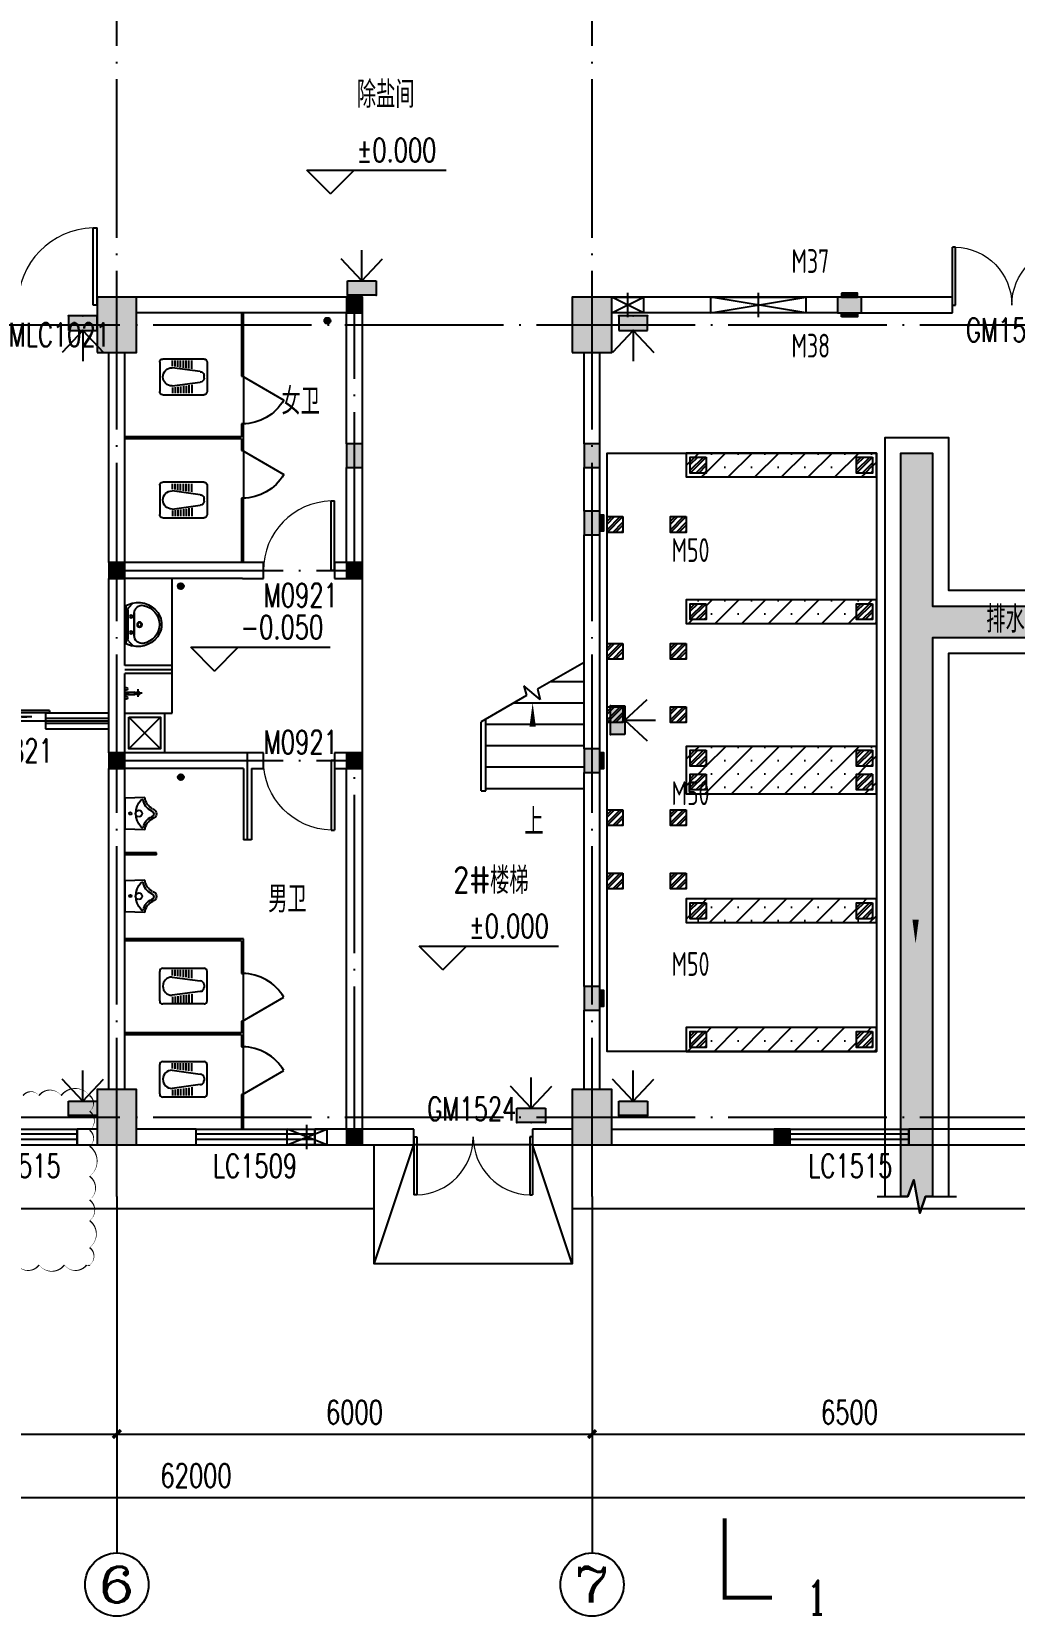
# Model space of a CAD drawing. Extents: x 93518 to 937116, y -359949 to 58022.
# Drawn here: x 724780 to 737186, y -111744 to -91744 of the extents above; entities that cross this region are included whole.
import ezdxf
from ezdxf.enums import TextEntityAlignment as Align

# ---------------------------------------------------------------- set-up
doc = ezdxf.new("R2010")
doc.units = 0
doc.header["$LTSCALE"] = 1000
doc.header["$MEASUREMENT"] = 0
doc.linetypes.add('DOTE', pattern=[2.42, 2, -0.2, 0.02, -0.2])
doc.layers.get('0').update_dxf_attribs({"color": 8, "linetype": 'CONTINUOUS'})
doc.layers.get('Defpoints').update_dxf_attribs({"color": 8, "linetype": 'CONTINUOUS'})
for name, color, linetype in [('-人员定位', 6, 'CONTINUOUS'), ('5', 8, 'CONTINUOUS'), ('AXIS', 8, 'CONTINUOUS'), ('AXIS_TEXT', 8, 'CONTINUOUS'), ('COLUMN', 8, 'CONTINUOUS'), ('CURTWALL', 8, 'CONTINUOUS'), ('DIM_ELEV', 8, 'CONTINUOUS'), ('DIM_SYMB', 8, 'CONTINUOUS'), ('DOTE', 8, 'DOTE'), ('G沟道', 8, 'CONTINUOUS'), ('PUB_HATCH', 8, 'CONTINUOUS'), ('PUB_TEXT', 8, 'CONTINUOUS'), ('STAIR', 8, 'CONTINUOUS'), ('WALL', 8, 'CONTINUOUS'), ('water', 8, 'CONTINUOUS'), ('WINDOW', 8, 'CONTINUOUS'), ('WINDOW_TEXT', 8, 'CONTINUOUS'), ('排水', 8, 'CONTINUOUS'), ('洁具', 8, 'CONTINUOUS'), ('设备层', 8, 'CONTINUOUS'), ('设备间', 8, 'CONTINUOUS')]:
    doc.layers.add(name, color=color, linetype=linetype)
doc.styles.add('_TCH_AXIS', font='complex.shx', dxfattribs={"bigfont": 'GBCBIG.shx'})
doc.styles.add('_TCH_DIM', font='simplex.shx', dxfattribs={"bigfont": 'gbcbig.shx'})
doc.styles.add('_TCH_DIM_T3', font='simplex.shx', dxfattribs={"width": 0.705882, "bigfont": 'gbcbig.shx'})
doc.styles.add('_TCH_LABEL', font='COMPLEX', dxfattribs={"bigfont": 'GBCBIG'})
doc.styles.add('_TCH_WINDOW', font='simplex.shx', dxfattribs={"bigfont": 'gbcbig.shx'})
doc.styles.add('COMPLEX', font='geditxt.shx', dxfattribs={"bigfont": 'hztxt1.shx'})
doc.styles.add('DIM_FONT', font='simplex.shx', dxfattribs={"width": 0.7, "bigfont": 'gbcbig.shx'})
doc.styles.get("Standard").update_dxf_attribs({"font": 'GBENOR', "bigfont": 'GBCBIG'})
doc.styles.add('TSSD_Rein', font='Tssdeng.shx', dxfattribs={"width": 0.7, "bigfont": 'tssdchn.shx'})
doc.dimstyles.new('_TCH_ARCH&&100', dxfattribs={"dimtxt": 297.5, "dimasz": 100, "dimexe": 250, "dimexo": 300, "dimgap": 126.25, "dimtad": 1, "dimdec": 0, "dimzin": 0, "dimdsep": 46, "dimtxsty": '_TCH_DIM_T3', "dimblk": 'ARCHTICK', "dimcen": 0.09, "dimclrt": 7, "dimazin": 2, "dimtfac": 1, "dimtdec": 0, "dimtix": 1, "dimtmove": 2, "dimatfit": 3, "dimfxl": 0, "dimtolj": 1, "dimtzin": 0, "dimarcsym": 0})

# ---------------------------------------------------------------- blocks, each defined once
blk = doc.blocks.new('$plan$00002219')
at = {"layer": '5', "color": 7, "linetype": 'Continuous'}
for p, q in [((185, 600), (-185, 600)), ((-225, 40), (-225, 560)), ((-101, 405), (-205, 405)), ((-115, 157), (-66, 513)), ((-17, 560), (17, 560)), ((66, 513), (115, 157)), ((101, 405), (205, 405)), ((225, 560), (225, 40)), ((-106, 370), (-205, 370)), ((-111, 335), (-205, 335)), ((-115, 300), (-205, 300)), ((-120, 265), (-205, 265)), ((-125, 230), (-205, 230)), ((106, 370), (205, 370)), ((111, 335), (205, 335)), ((115, 300), (205, 300)), ((120, 265), (205, 265)), ((125, 230), (205, 230)), ((-130, 195), (-205, 195)), ((-135, 160), (-205, 160)), ((185, 0), (-185, 0)), ((130, 195), (205, 195)), ((135, 160), (205, 160))]:
    blk.add_line(p, q, dxfattribs=at)
for centre, start, end in [((-185, 560), 90, 180), ((185, 560), 0, 90), ((-185, 40), 180, 270), ((185, 40), 270, 0)]:
    blk.add_arc(centre, 40, start, end, dxfattribs=at)
for centre, major_axis, ratio, start_param, end_param in [((-17, 513), (-48.6, 0), 0.967078, 4.712394, 6.28319), ((17, 513), (-48.6, 0), 0.967079, 3.141597, 4.712394), ((0, 157), (0, -117), 0.982906, 4.712385, 6.283181), ((0, 157), (0, -117), 0.982906, 6.283179, 7.853975)]:
    blk.add_ellipse(centre, major_axis=major_axis, ratio=ratio, start_param=start_param, end_param=end_param, dxfattribs=at)
blk = doc.blocks.new('_E13BKY')
blk.add_blockref('$plan$00002219', (316, 43))
at = {"flags": 9}
for tag in ['XSIZE', 'YSIZE']:
    blk.add_attdef(tag, (0, 0), '', height=0.5, dxfattribs=at)
blk = doc.blocks.new('_E0XHE')
at = {"xscale": -1, "rotation": 180}
blk.add_blockref('_E13BKY', (6, 601), dxfattribs=at)
at = {"style": 'DIM_FONT', "width": 0.8, "flags": 9}
for tag in ['XSIZE', 'YSIZE']:
    blk.add_attdef(tag, (0, 0), '', height=0.5, dxfattribs=at)
blk = doc.blocks.new('M_E6')
for p, q in [((240, 0), (-240, 0)), ((-237, 0), (239, 0)), ((240, 0), (270, -79)), ((-213, -36), (-271, -91)), ((-240, 0), (-270, -79)), ((-179, -23), (181, -23)), ((141, -105), (-141, -105)), ((-141, -105), (141, -105)), ((217, -37), (274, -95))]:
    blk.add_line(p, q)
for centre, radius in [((-99, -65), 16.3), ((2, -172), 31.6), ((2, -172), 23), ((101, -65), 16.3)]:
    blk.add_circle(centre, radius)
for centre, radius, start, end in [((28, -152), 307, 166.1751, 244.7296), ((-141, -205), 100, 90, 190.5602), ((-179, -73), 50, 90, 133.181), ((-28, -152), 307, 297.0639, 13.8249), ((141, -205), 100, 349.4398, 90), ((181, -73), 50, 44.5607, 90), ((0, -179), 243, 190.5602, 349.4398), ((0, -201), 250, 245.8071, 296.4628), ((28, -152), 307, 266.589, 266.5936)]:
    blk.add_arc(centre, radius, start, end)
at = {"width": 0.8, "flags": 9}
for tag in ['XSIZE', 'YSIZE']:
    blk.add_attdef(tag, (0, 0), '', height=0.5, dxfattribs=at)
blk = doc.blocks.new('A$C429848E1')
at = {"layer": 'water'}
h = blk.add_hatch(dxfattribs=at)
h.set_pattern_fill('ANSI31', color=256, scale=20, style=0)
h.set_pattern_definition([(45, (-228444.69, -85757.866), (-22.4506403, 22.4506403), [])])
edge = h.paths.add_edge_path()
edge.add_arc((75, 75), 75, 0, 360)
blk.add_circle((75, 75), 75, dxfattribs=at)
blk = doc.blocks.new('A$C04BF5457')
h = blk.add_hatch()
h.set_pattern_fill('DOTS', color=8, scale=50, style=0)
h.set_pattern_definition([(0, (-247127.87, -30582.82), (39.6875, 79.375), [0, -79.375])])
h.paths.add_polyline_path([(87, 0), (0, 0), (0, 9380), (400, 9380), (400, 7450), (21270, 7450), (21270, 7050), (400, 7050), (400, 0), (312, 0), (238, -210), (164, 210)])
at = {"layer": 'DIM_SYMB'}
blk.add_lwpolyline([(-300, 0), (87, 0), (164, 210), (238, -210), (312, 0), (700, 0)], dxfattribs=at)
at = {"layer": 'G沟道', "color": 8}
blk.add_lwpolyline([(-200, 0), (-200, 9580), (600, 9580), (600, 7650), (21470, 7650), (21470, 6850), (600, 6850), (600, 0)], dxfattribs=at)
at = {"layer": 'G沟道'}
blk.add_lwpolyline([(87, 0), (0, 0), (0, 9380), (400, 9380), (400, 7450), (21270, 7450), (21270, 7050), (400, 7050), (400, 0), (312, 0), (238, -210), (164, 210)], close=True, dxfattribs=at)
blk = doc.blocks.new('A$C1F59260A')
h = blk.add_hatch()
h.set_pattern_fill('SACNCR', color=8, scale=200, style=0)
h.set_pattern_definition([(45, (-244417.87, -32412.82), (-168.3798, 168.3798), []), (45, (-244249.49, -32412.82), (-168.3798, 168.3798), [0, -238.125])])
h.paths.add_polyline_path([(2400, 0), (2400, 300), (0, 300), (0, 0)])
h.paths.add_polyline_path([(250, 50), (50, 50), (50, 250), (250, 250)], flags=16)
h.paths.add_polyline_path([(2150, 250), (2350, 250), (2350, 50), (2150, 50)], flags=16)
h.paths.add_polyline_path([(0, 1925), (0, 1625), (2400, 1625), (2400, 1925)])
h.paths.add_polyline_path([(250, 1675), (50, 1675), (50, 1875), (250, 1875)], flags=16)
h.paths.add_polyline_path([(2150, 1875), (2350, 1875), (2350, 1675), (2150, 1675)], flags=16)
h.paths.add_polyline_path([(0, 3850), (0, 3250), (2400, 3250), (2400, 3850)])
h.paths.add_polyline_path([(2150, 3800), (2350, 3800), (2350, 3600), (2150, 3600)], flags=16)
h.paths.add_polyline_path([(2150, 3500), (2350, 3500), (2350, 3300), (2150, 3300)], flags=16)
h.paths.add_polyline_path([(250, 3600), (50, 3600), (50, 3800), (250, 3800)], flags=16)
h.paths.add_polyline_path([(250, 3500), (250, 3300), (50, 3300), (50, 3500)], flags=16)
h.paths.add_polyline_path([(0, 5700), (0, 5400), (2400, 5400), (2400, 5700)])
h.paths.add_polyline_path([(250, 5450), (50, 5450), (50, 5650), (250, 5650)], flags=16)
h.paths.add_polyline_path([(2150, 5650), (2350, 5650), (2350, 5450), (2150, 5450)], flags=16)
h.paths.add_polyline_path([(0, 7550), (0, 7250), (2400, 7250), (2400, 7550)])
h.paths.add_polyline_path([(2150, 7500), (2350, 7500), (2350, 7300), (2150, 7300)], flags=16)
h.paths.add_polyline_path([(250, 7500), (250, 7300), (50, 7300), (50, 7500)], flags=16)
h = blk.add_hatch()
h.set_pattern_fill('金属', color=8, scale=30, style=0)
h.set_pattern_definition([(45, (-244417.866, -25162.82), (-53.033009, 53.033009), []), (45, (-244382.51, -25162.82), (-53.033009, 53.033009), [])])
h.paths.add_polyline_path([(250, 7500), (250, 7300), (50, 7300), (50, 7500)])
h = blk.add_hatch()
h.set_pattern_fill('金属', color=8, scale=30, style=0)
h.set_pattern_definition([(45, (-242317.866, -25162.82), (-53.033009, 53.033009), []), (45, (-242282.51, -25162.82), (-53.033009, 53.033009), [])])
h.paths.add_polyline_path([(2350, 7500), (2350, 7300), (2150, 7300), (2150, 7500)])
h = blk.add_hatch()
h.set_pattern_fill('金属', color=8, scale=30, style=0)
h.set_pattern_definition([(45, (-245467.866, -25912.82), (-53.033009, 53.033009), []), (45, (-245432.51, -25912.82), (-53.033009, 53.033009), [])])
h.paths.add_polyline_path([(-800, 6750), (-800, 6550), (-1000, 6550), (-1000, 6750)])
h = blk.add_hatch()
h.set_pattern_fill('金属', color=8, scale=30, style=0)
h.set_pattern_definition([(45, (-244667.866, -25912.82), (-53.033009, 53.033009), []), (45, (-244632.51, -25912.82), (-53.033009, 53.033009), [])])
h.paths.add_polyline_path([(0, 6750), (0, 6550), (-200, 6550), (-200, 6750)])
h = blk.add_hatch()
h.set_pattern_fill('金属', color=8, scale=30, style=0)
h.set_pattern_definition([(45, (-244417.87, -27012.82), (-53.033009, 53.033009), []), (45, (-244382.51, -27012.82), (-53.033009, 53.033009), [])])
h.paths.add_polyline_path([(250, 5650), (250, 5450), (50, 5450), (50, 5650)])
h = blk.add_hatch()
h.set_pattern_fill('金属', color=8, scale=30, style=0)
h.set_pattern_definition([(45, (-242317.87, -27012.82), (-53.033009, 53.033009), []), (45, (-242282.51, -27012.82), (-53.033009, 53.033009), [])])
h.paths.add_polyline_path([(2350, 5650), (2350, 5450), (2150, 5450), (2150, 5650)])
h = blk.add_hatch()
h.set_pattern_fill('金属', color=8, scale=30, style=0)
h.set_pattern_definition([(45, (-245467.866, -27512.82), (-53.033009, 53.033009), []), (45, (-245432.51, -27512.82), (-53.033009, 53.033009), [])])
h.paths.add_polyline_path([(-800, 5150), (-800, 4950), (-1000, 4950), (-1000, 5150)])
h = blk.add_hatch()
h.set_pattern_fill('金属', color=8, scale=30, style=0)
h.set_pattern_definition([(45, (-244667.866, -27512.82), (-53.033009, 53.033009), []), (45, (-244632.51, -27512.82), (-53.033009, 53.033009), [])])
h.paths.add_polyline_path([(0, 5150), (0, 4950), (-200, 4950), (-200, 5150)])
h = blk.add_hatch()
h.set_pattern_fill('金属', color=8, scale=30, style=0)
h.set_pattern_definition([(45, (-245467.866, -28312.82), (-53.033009, 53.033009), []), (45, (-245432.51, -28312.82), (-53.033009, 53.033009), [])])
h.paths.add_polyline_path([(-800, 4350), (-800, 4150), (-1000, 4150), (-1000, 4350)])
h = blk.add_hatch()
h.set_pattern_fill('金属', color=8, scale=30, style=0)
h.set_pattern_definition([(45, (-244667.866, -28312.82), (-53.033009, 53.033009), []), (45, (-244632.51, -28312.82), (-53.033009, 53.033009), [])])
h.paths.add_polyline_path([(0, 4350), (0, 4150), (-200, 4150), (-200, 4350)])
h = blk.add_hatch()
h.set_pattern_fill('金属', color=8, scale=30, style=0)
h.set_pattern_definition([(45, (-244417.866, -28862.82), (-53.033009, 53.033009), []), (45, (-244382.51, -28862.82), (-53.033009, 53.033009), [])])
h.paths.add_polyline_path([(250, 3800), (250, 3600), (50, 3600), (50, 3800)])
h = blk.add_hatch()
h.set_pattern_fill('金属', color=8, scale=30, style=0)
h.set_pattern_definition([(45, (-242317.866, -28862.82), (-53.033009, 53.033009), []), (45, (-242282.51, -28862.82), (-53.033009, 53.033009), [])])
h.paths.add_polyline_path([(2350, 3800), (2350, 3600), (2150, 3600), (2150, 3800)])
h = blk.add_hatch()
h.set_pattern_fill('金属', color=8, scale=30, style=0)
h.set_pattern_definition([(45, (-244417.866, -29162.82), (-53.033009, 53.033009), []), (45, (-244382.51, -29162.82), (-53.033009, 53.033009), [])])
h.paths.add_polyline_path([(250, 3500), (250, 3300), (50, 3300), (50, 3500)])
h = blk.add_hatch()
h.set_pattern_fill('金属', color=8, scale=30, style=0)
h.set_pattern_definition([(45, (-242317.866, -29162.82), (-53.033009, 53.033009), []), (45, (-242282.51, -29162.82), (-53.033009, 53.033009), [])])
h.paths.add_polyline_path([(2350, 3500), (2350, 3300), (2150, 3300), (2150, 3500)])
h = blk.add_hatch()
h.set_pattern_fill('金属', color=8, scale=30, style=0)
h.set_pattern_definition([(45, (-245467.866, -29612.82), (-53.033009, 53.033009), []), (45, (-245432.51, -29612.82), (-53.033009, 53.033009), [])])
h.paths.add_polyline_path([(-800, 3050), (-800, 2850), (-1000, 2850), (-1000, 3050)])
h = blk.add_hatch()
h.set_pattern_fill('金属', color=8, scale=30, style=0)
h.set_pattern_definition([(45, (-244667.866, -29612.82), (-53.033009, 53.033009), []), (45, (-244632.51, -29612.82), (-53.033009, 53.033009), [])])
h.paths.add_polyline_path([(0, 3050), (0, 2850), (-200, 2850), (-200, 3050)])
h = blk.add_hatch()
h.set_pattern_fill('金属', color=8, scale=30, style=0)
h.set_pattern_definition([(45, (-245467.866, -30412.82), (-53.033009, 53.033009), []), (45, (-245432.51, -30412.82), (-53.033009, 53.033009), [])])
h.paths.add_polyline_path([(-800, 2250), (-800, 2050), (-1000, 2050), (-1000, 2250)])
h = blk.add_hatch()
h.set_pattern_fill('金属', color=8, scale=30, style=0)
h.set_pattern_definition([(45, (-244667.866, -30412.82), (-53.033009, 53.033009), []), (45, (-244632.51, -30412.82), (-53.033009, 53.033009), [])])
h.paths.add_polyline_path([(0, 2250), (0, 2050), (-200, 2050), (-200, 2250)])
h = blk.add_hatch()
h.set_pattern_fill('金属', color=8, scale=30, style=0)
h.set_pattern_definition([(45, (-244417.87, -30787.82), (-53.033009, 53.033009), []), (45, (-244382.51, -30787.82), (-53.033009, 53.033009), [])])
h.paths.add_polyline_path([(250, 1875), (250, 1675), (50, 1675), (50, 1875)])
h = blk.add_hatch()
h.set_pattern_fill('金属', color=8, scale=30, style=0)
h.set_pattern_definition([(45, (-242317.87, -30787.82), (-53.033009, 53.033009), []), (45, (-242282.51, -30787.82), (-53.033009, 53.033009), [])])
h.paths.add_polyline_path([(2350, 1875), (2350, 1675), (2150, 1675), (2150, 1875)])
h = blk.add_hatch()
h.set_pattern_fill('金属', color=8, scale=30, style=0)
h.set_pattern_definition([(45, (-244417.87, -32412.82), (-53.033009, 53.033009), []), (45, (-244382.51, -32412.82), (-53.033009, 53.033009), [])])
h.paths.add_polyline_path([(250, 250), (250, 50), (50, 50), (50, 250)])
h = blk.add_hatch()
h.set_pattern_fill('金属', color=8, scale=30, style=0)
h.set_pattern_definition([(45, (-242317.87, -32412.82), (-53.033009, 53.033009), []), (45, (-242282.51, -32412.82), (-53.033009, 53.033009), [])])
h.paths.add_polyline_path([(2350, 250), (2350, 50), (2150, 50), (2150, 250)])
at = {"color": 8}
for points in [[(2400, 0), (-1000, 0), (-1000, 7550), (2400, 7550)], [(2400, 7550), (0, 7550), (0, 7250), (2400, 7250)], [(250, 7500), (250, 7300), (50, 7300), (50, 7500)], [(2350, 7500), (2350, 7300), (2150, 7300), (2150, 7500)], [(-800, 6750), (-800, 6550), (-1000, 6550), (-1000, 6750)], [(0, 6750), (0, 6550), (-200, 6550), (-200, 6750)], [(2400, 5700), (0, 5700), (0, 5400), (2400, 5400)], [(250, 5650), (250, 5450), (50, 5450), (50, 5650)], [(2350, 5650), (2350, 5450), (2150, 5450), (2150, 5650)], [(-800, 5150), (-800, 4950), (-1000, 4950), (-1000, 5150)], [(0, 5150), (0, 4950), (-200, 4950), (-200, 5150)], [(-800, 4350), (-800, 4150), (-1000, 4150), (-1000, 4350)], [(0, 4350), (0, 4150), (-200, 4150), (-200, 4350)], [(2400, 3850), (0, 3850), (0, 3250), (2400, 3250)], [(250, 3800), (250, 3600), (50, 3600), (50, 3800)], [(2350, 3800), (2350, 3600), (2150, 3600), (2150, 3800)], [(250, 3500), (250, 3300), (50, 3300), (50, 3500)], [(2350, 3500), (2350, 3300), (2150, 3300), (2150, 3500)], [(-800, 3050), (-800, 2850), (-1000, 2850), (-1000, 3050)], [(0, 3050), (0, 2850), (-200, 2850), (-200, 3050)], [(-800, 2250), (-800, 2050), (-1000, 2050), (-1000, 2250)], [(0, 2250), (0, 2050), (-200, 2050), (-200, 2250)], [(2400, 1925), (0, 1925), (0, 1625), (2400, 1625)], [(250, 1875), (250, 1675), (50, 1675), (50, 1875)], [(2350, 1875), (2350, 1675), (2150, 1675), (2150, 1875)], [(2400, 300), (0, 300), (0, 0), (2400, 0)], [(250, 250), (250, 50), (50, 50), (50, 250)], [(2350, 250), (2350, 50), (2150, 50), (2150, 250)]]:
    blk.add_lwpolyline(points, close=True, dxfattribs=at)
blk = doc.blocks.new('_ArchTick')
at = {"color": 0, "linetype": 'ByBlock', "const_width": 0.4}
blk.add_lwpolyline([(-0.5, -0.5), (0.5, 0.5)], dxfattribs=at)
blk = doc.blocks.new('*D826')
at = {"layer": 'AXIS', "color": 0, "lineweight": -2, "transparency": 16777216}
for p, q in [((719855, -106744), (719855, -109694)), ((725855, -106744), (725855, -109694)), ((719855, -109444), (725855, -109444))]:
    blk.add_line(p, q, dxfattribs=at)
at = {"layer": 'Defpoints', "color": 0, "transparency": 16777216}
for p in [(719855, -106444), (725855, -106444), (725855, -109444)]:
    blk.add_point(p, dxfattribs=at)
at = {"layer": 'AXIS', "color": 0, "lineweight": -2, "transparency": 16777216, "xscale": 100, "yscale": 100, "zscale": 100, "rotation": 180}
blk.add_blockref('_ArchTick', (719855, -109444), dxfattribs=at)
at = {"layer": 'AXIS', "color": 0, "lineweight": -2, "transparency": 16777216, "xscale": 100, "yscale": 100, "zscale": 100}
blk.add_blockref('_ArchTick', (725855, -109444), dxfattribs=at)
at = {"layer": 'AXIS', "color": 7, "transparency": 16777216, "insert": (723123, -109169), "char_height": 297.5, "attachment_point": 5, "style": '_TCH_DIM_T3'}
blk.add_mtext('\\A1;6000', dxfattribs=at)
blk = doc.blocks.new('*D827')
at = {"layer": 'AXIS', "color": 0, "lineweight": -2, "transparency": 16777216}
for p, q in [((725855, -106744), (725855, -109694)), ((731855, -106744), (731855, -109694)), ((725855, -109444), (731855, -109444))]:
    blk.add_line(p, q, dxfattribs=at)
at = {"layer": 'Defpoints', "color": 0, "transparency": 16777216}
for p in [(725855, -106444), (731855, -106444), (731855, -109444)]:
    blk.add_point(p, dxfattribs=at)
at = {"layer": 'AXIS', "color": 0, "lineweight": -2, "transparency": 16777216, "xscale": 100, "yscale": 100, "zscale": 100, "rotation": 180}
blk.add_blockref('_ArchTick', (725855, -109444), dxfattribs=at)
at = {"layer": 'AXIS', "color": 0, "lineweight": -2, "transparency": 16777216, "xscale": 100, "yscale": 100, "zscale": 100}
blk.add_blockref('_ArchTick', (731855, -109444), dxfattribs=at)
at = {"layer": 'AXIS', "color": 7, "transparency": 16777216, "insert": (728855, -109169), "char_height": 297.5, "attachment_point": 5, "style": '_TCH_DIM_T3'}
blk.add_mtext('\\A1;6000', dxfattribs=at)
blk = doc.blocks.new('*D828')
at = {"layer": 'AXIS', "color": 0, "lineweight": -2, "transparency": 16777216}
for p, q in [((731855, -106744), (731855, -109694)), ((738355, -106744), (738355, -109694)), ((731855, -109444), (738355, -109444))]:
    blk.add_line(p, q, dxfattribs=at)
at = {"layer": 'Defpoints', "color": 0, "transparency": 16777216}
for p in [(731855, -106444), (738355, -106444), (738355, -109444)]:
    blk.add_point(p, dxfattribs=at)
at = {"layer": 'AXIS', "color": 0, "lineweight": -2, "transparency": 16777216, "xscale": 100, "yscale": 100, "zscale": 100, "rotation": 180}
blk.add_blockref('_ArchTick', (731855, -109444), dxfattribs=at)
at = {"layer": 'AXIS', "color": 0, "lineweight": -2, "transparency": 16777216, "xscale": 100, "yscale": 100, "zscale": 100}
blk.add_blockref('_ArchTick', (738355, -109444), dxfattribs=at)
at = {"layer": 'AXIS', "color": 7, "transparency": 16777216, "insert": (735105, -109169), "char_height": 297.5, "attachment_point": 5, "style": '_TCH_DIM_T3'}
blk.add_mtext('\\A1;6500', dxfattribs=at)
blk = doc.blocks.new('*D832')
at = {"layer": 'AXIS', "color": 0, "lineweight": -2, "transparency": 16777216}
for p, q in [((695855, -106744), (695855, -110494)), ((757855, -106744), (757855, -110494)), ((695855, -110244), (757855, -110244))]:
    blk.add_line(p, q, dxfattribs=at)
at = {"layer": 'Defpoints', "color": 0, "transparency": 16777216}
for p in [(695855, -106444), (757855, -106444), (757855, -110244)]:
    blk.add_point(p, dxfattribs=at)
at = {"layer": 'AXIS', "color": 0, "lineweight": -2, "transparency": 16777216, "xscale": 100, "yscale": 100, "zscale": 100, "rotation": 180}
blk.add_blockref('_ArchTick', (695855, -110244), dxfattribs=at)
at = {"layer": 'AXIS', "color": 0, "lineweight": -2, "transparency": 16777216, "xscale": 100, "yscale": 100, "zscale": 100}
blk.add_blockref('_ArchTick', (757855, -110244), dxfattribs=at)
at = {"layer": 'AXIS', "color": 7, "transparency": 16777216, "insert": (726855, -109969), "char_height": 297.5, "attachment_point": 5, "style": '_TCH_DIM_T3'}
blk.add_mtext('\\A1;62000', dxfattribs=at)
blk = doc.blocks.new('_AXISO')
blk.add_circle((0, 0), 0.5)
at = {"layer": 'AXIS_TEXT', "style": 'COMPLEX', "width": 1.041667}
blk.add_attdef('A', text='', height=0.56, dxfattribs=at).set_placement((-0.25, -0.28), (0.25, -0.28), align=Align.FIT)
blk = doc.blocks.new('_FZH')
blk.add_lwpolyline([(-0.5, -0.5), (0.5, -0.5), (0.5, 0.5), (-0.5, 0.5)], close=True)
at = {"layer": 'PUB_HATCH'}
blk.add_solid([(-0.5, -0.5), (0.5, -0.5), (-0.5, 0.5), (0.5, 0.5)], dxfattribs=at)
blk = doc.blocks.new('$DorLib2D$00000002')
for p, q in [((-0.5, 0), (-0.5, 0.4875)), ((-0.475, 0.4875), (-0.5, 0.4875)), ((-0.475, 0), (-0.475, 0.4875)), ((0.475, 0), (0.475, 0.4875)), ((0.475, 0.4875), (0.5, 0.4875)), ((0.5, 0), (0.5, 0.4875)), ((-0.5, 0), (-0.475, 0)), ((0.5, 0), (0.475, 0))]:
    blk.add_line(p, q)
at = {"lineweight": 13}
for centre, start, end in [((-0.4875, 0), 0, 88.53072), ((0.4875, 0), 91.46928, 180)]:
    blk.add_arc(centre, 0.4875, start, end, dxfattribs=at)
blk = doc.blocks.new('$DorLib2D$00000228')
at = {"color": 0}
blk.add_line((0.5, 0), (0, 0.866), dxfattribs=at)
blk.add_arc((0.5, 0), 1, 120, 180, dxfattribs=at)
blk = doc.blocks.new('$DorLib2D$00000001')
for p, q in [((0.45, 0.975), (0.5, 0.975)), ((0.45, 0), (0.45, 0.975)), ((0.5, 0), (0.5, 0.975)), ((0.5, 0), (0.45, 0))]:
    blk.add_line(p, q)
at = {"lineweight": 13}
blk.add_arc((0.475, 0), 0.975, 91.4693, 180, dxfattribs=at)
blk = doc.blocks.new('$plan$00001610')
for p, q in [((-205, -255), (-195, 0)), ((-195, 0), (195, 0)), ((205, -255), (195, 0)), ((13, -72), (13, -71))]:
    blk.add_line(p, q)
for centre, radius, start, end in [((-3, -388), 250, 46.6458, 133.3542), ((-3, -179), 41.7, 1.1551, 0), ((-2, -72), 15, 1.7798, 0), ((-219, -430), 176, 26.1838, 85.5792), ((-158, -222), 22.7, 134.5857, 206.4573), ((-198, -410), 179, 22.2984, 83.8043), ((1, -337), 63.3, 194.7447, 345.2553), ((3, -327), 38.6, 202.7778, 341.3609), ((201, -406), 174, 100.5676, 157.7034), ((215, -423), 168, 93.3348, 155.3309), ((162, -220), 16.2, 297.1389, 62.8611)]:
    blk.add_arc(centre, radius, start, end)
blk.add_point((0, -400))
blk = doc.blocks.new('$DorLib2D$00000130')
at = {"color": 0, "linetype": 'Continuous'}
for p, q in [((-0.533, 0.66), (-0.533, 0.513)), ((0, 0.66), (-0.533, 0.66)), ((0, 0.513), (0, 0.66)), ((0.533, 0.66), (0, 0.66)), ((0.533, 0.66), (0.533, 0.513)), ((0, 0.513), (-0.533, 0.513)), ((0.533, 0.513), (0, 0.513)), ((-0.385, 0.269), (-0.14, 0.269)), ((-0.385, 0.269), (-0.3, 0.214)), ((-0.3, 0.214), (-0.3, 0.269)), ((0.385, 0.269), (0.14, 0.269)), ((0.3, 0.214), (0.3, 0.269)), ((0.385, 0.269), (0.3, 0.214))]:
    blk.add_line(p, q, dxfattribs=at)
blk = doc.blocks.new('$TCHSYS$WIN2D')
for p, q in [((-0.5, 0.5), (0.5, 0.5)), ((-0.5, 0.5), (-0.5, -0.5)), ((0.5, 0.5), (0.5, -0.5)), ((0.5, 0.167), (-0.5, 0.167)), ((0.5, -0.167), (-0.5, -0.167)), ((-0.5, -0.5), (0.5, -0.5))]:
    blk.add_line(p, q)
blk = doc.blocks.new('定位基站')
at = {"layer": '-人员定位', "ltscale": 0.01}
h = blk.add_hatch(color=256, dxfattribs=at)
h.dxf.hatch_style = 1
h.paths.add_polyline_path([(406524, 477798), (406524, 477617), (406162, 477617), (406162, 477798)])
at = {"layer": '-人员定位', "color": 6}
for p, q in [((406343, 477798), (406082, 478077)), ((406343, 477798), (406343, 478186)), ((406343, 477798), (406604, 478077)), ((406343, 477995), (406343, 477995)), ((406162, 477798), (406524, 477798)), ((406162, 477617), (406162, 477798)), ((406524, 477617), (406162, 477617)), ((406524, 477798), (406524, 477617))]:
    blk.add_line(p, q, dxfattribs=at)
for p in [(406162, 477617), (406343, 477798), (406343, 477617), (406524, 477617)]:
    blk.add_point(p, dxfattribs=at)

msp = doc.modelspace()

# ---------------------------------------------------------------- hatches: boundary and pattern name
for points in [[(735204.6, -95094.5), (735204.6, -95044.5), (735004.6, -95044.5), (735004.6, -95094.5)], [(735004.6, -95294.5), (735004.6, -95344.5), (735204.6, -95344.5), (735204.6, -95294.5)], [(732004.6, -97844.5), (731954.6, -97844.5), (731954.6, -98044.5), (732004.6, -98044.5)], [(732004.6, -100844.5), (731954.6, -100844.5), (731954.6, -101044.5), (732004.6, -101044.5)], [(732004.6, -103844.5), (731954.6, -103844.5), (731954.6, -104044.5), (732004.6, -104044.5)]]:
    msp.add_hatch(color=256).paths.add_polyline_path(points)

# ---------------------------------------------------------------- linework, layer by layer
for p, q in [((732104.8, -95294.5), (732504.4, -95094.5)), ((732504.4, -95294.5), (732104.8, -95094.5)), ((732304.6, -95349.4), (732304.6, -95039.6)), ((733354.8, -95294.5), (734554.4, -95094.5)), ((734554.4, -95294.5), (733354.8, -95094.5)), ((733954.6, -95349.4), (733954.6, -95039.6)), ((727429.1, -95294.5), (727429.1, -96094)), ((727454.1, -95294.5), (727429.1, -95294.5)), ((727454.1, -96094), (727454.1, -95294.5)), ((727429.1, -96094), (727454.1, -96094)), ((727454.1, -96694), (727429.1, -96694)), ((727429.1, -96694), (727429.1, -96857)), ((727454.1, -96869.5), (727454.1, -96694)), ((727429.1, -96857), (725954.6, -96857)), ((727429.1, -96882), (725954.6, -96882)), ((727429.1, -96882), (727429.1, -97032.5)), ((727454.1, -97032.5), (727454.1, -96869.5)), ((727429.1, -97032.5), (727454.1, -97032.5)), ((727454.1, -97632.5), (727429.1, -97632.5)), ((727429.1, -97632.5), (727429.1, -98444.5)), ((727454.1, -98444.5), (727454.1, -97632.5)), ((726554.6, -99744.5), (726554.6, -98644.5)), ((726554.6, -100344.5), (726554.6, -99844.5)), ((725954.6, -100344.5), (726554.6, -100344.5)), ((726004.6, -100394.5), (726404.6, -100794.5)), ((726004.6, -100794.5), (726404.6, -100394.5)), ((726354.6, -102107.2), (725954.6, -102107.2)), ((726354.6, -102132.2), (725954.6, -102132.2)), ((726354.6, -102132.2), (726354.6, -102107.2)), ((727454.1, -103195), (725954.6, -103195)), ((727454.1, -103631.5), (727454.1, -103195)), ((727429.1, -103220), (725954.6, -103220)), ((727429.1, -103220), (727429.1, -103631.5)), ((727429.1, -103631.5), (727454.1, -103631.5)), ((727429.1, -104382), (725954.6, -104382)), ((727454.1, -104231.5), (727429.1, -104231.5)), ((727429.1, -104231.5), (727429.1, -104382)), ((727454.1, -104394.5), (727454.1, -104231.5)), ((727454.1, -104557.5), (727454.1, -104394.5)), ((727429.1, -104407), (725954.6, -104407)), ((727429.1, -104407), (727429.1, -104557.5)), ((727429.1, -104557.5), (727454.1, -104557.5)), ((727454.1, -105157.5), (727429.1, -105157.5)), ((727429.1, -105157.5), (727429.1, -105594.5)), ((727454.1, -105594.5), (727454.1, -105157.5)), ((727429.1, -105594.5), (727454.1, -105594.5)), ((728004.8, -105794.5), (728504.4, -105594.5)), ((728504.4, -105794.5), (728004.8, -105594.5)), ((728254.6, -105849.4), (728254.6, -105539.6))]:
    msp.add_line(p, q)
for points in [[(732104.8, -95094.5), (732504.4, -95094.5), (732504.4, -95294.5), (732104.8, -95294.5), (732104.8, -95094.5)], [(733354.8, -95094.5), (734554.4, -95094.5), (734554.4, -95294.5), (733354.8, -95294.5), (733354.8, -95094.5)], [(735004.6, -95044.5), (735004.6, -95094.5), (735204.6, -95094.5), (735204.6, -95044.5), (735004.6, -95044.5)], [(735004.6, -95344.5), (735004.6, -95294.5), (735204.6, -95294.5), (735204.6, -95344.5), (735004.6, -95344.5)], [(731954.6, -98044.5), (732004.6, -98044.5), (732004.6, -97844.5), (731954.6, -97844.5), (731954.6, -98044.5)], [(731954.6, -101044.5), (732004.6, -101044.5), (732004.6, -100844.5), (731954.6, -100844.5), (731954.6, -101044.5)], [(731954.6, -104044.5), (732004.6, -104044.5), (732004.6, -103844.5), (731954.6, -103844.5), (731954.6, -104044.5)], [(728004.8, -105594.5), (728504.4, -105594.5), (728504.4, -105794.5), (728004.8, -105794.5), (728004.8, -105594.5)]]:
    msp.add_lwpolyline(points)
for points in [[(725954.6, -100344.5), (726454.6, -100344.5), (726454.6, -100844.5), (725954.6, -100844.5)], [(726004.6, -100394.5), (726404.6, -100394.5), (726404.6, -100794.5), (726004.6, -100794.5)]]:
    msp.add_lwpolyline(points, close=True)
msp.add_lwpolyline([(724593.2, -107310, 0, 20, 0.5), (724873.2, -107310, 0, 20, 0.5), (725193.2, -107310, 0, 20, 0.5), (725473.2, -107310, 0, 20, 0.5), (725511.2, -107310, 0, 20, 0.5), (725511.2, -107090, 0, 20, 0.5), (725511.2, -106750, 0, 20, 0.5), (725511.2, -106490, 0, 20, 0.5), (725511.2, -106190, 0, 20, 0.5), (725511.2, -105810, 0, 20, 0.5), (725511.2, -105610, 0, 20, 0.5), (725511.2, -105370, 0, 20, 0.5), (725511.2, -105172.5, 0, 20, 0.5), (725151.2, -105172.5, 0, 20, 0.5), (724871.2, -105172.5, 0, 20, 0.5), (724671.2, -105172.5, 0, 20, 0.5)], format="xyseb")
at = {"layer": 'AXIS'}
for p, q in [((725854.6, -106444.5), (725854.6, -110944.5)), ((731854.6, -106444.5), (731854.6, -110944.5))]:
    msp.add_line(p, q, dxfattribs=at)
at = {"layer": 'CURTWALL'}
for p, q in [((725754.6, -100344.5), (724954.6, -100344.5)), ((724954.6, -100344.5), (724954.6, -100544.5)), ((725754.6, -100544.5), (725754.6, -100344.5)), ((725754.6, -100411.2), (724954.6, -100411.2)), ((725754.6, -100477.8), (724954.6, -100477.8)), ((724954.6, -100544.5), (725754.6, -100544.5))]:
    msp.add_line(p, q, dxfattribs=at)
at = {"layer": 'DIM_ELEV'}
for p, q in [((728551.6, -93791.8), (728251.6, -93491.8)), ((728251.6, -93491.8), (730012.1, -93491.8)), ((728551.6, -93791.8), (728851.6, -93491.8)), ((727087.1, -99814), (726787.1, -99514)), ((726787.1, -99514), (728547.6, -99514)), ((727087.1, -99814), (727387.1, -99514)), ((729970.6, -103586.9), (729670.6, -103286.9)), ((729670.6, -103286.9), (731431.1, -103286.9)), ((729970.6, -103586.9), (730270.6, -103286.9))]:
    msp.add_line(p, q, dxfattribs=at)
at = {"layer": 'DIM_SYMB'}
for points in [[(731104.6, -101429.5, 0, 0, 0), (731104.6, -100214.5, 0, 80, 0), (731104.6, -100514.5, 0, 0, 0)], [(735939.8, -102234.2, 0, 0, 0), (735939.8, -103252.5, 0, 80, 0), (735939.8, -102952.5, 0, 0, 0)]]:
    msp.add_lwpolyline(points, format="xyseb", dxfattribs=at)
at = {"layer": 'DIM_SYMB', "const_width": 50}
msp.add_lwpolyline([(733528.5, -110507.4), (733528.5, -111507.4), (734128.5, -111507.4)], dxfattribs=at)
at = {"layer": 'DOTE'}
for p, q in [((725854.6, -106444.5), (725854.6, -72444.5)), ((731854.6, -106444.5), (731854.6, -72444.5)), ((728854.6, -98544.5), (728854.6, -95094.5)), ((694854.6, -95444.5), (758854.6, -95444.5)), ((725954.6, -98544.5), (728954.6, -98544.5)), ((725954.6, -99794.5), (726554.6, -99794.5)), ((725754.6, -100444.5), (719754.6, -100444.5)), ((725954.6, -100944.5), (728954.6, -100944.5)), ((727504.6, -101944.6), (727504.6, -100844.5)), ((728854.6, -105794.5), (728854.6, -101044.5)), ((694854.6, -105444.5), (758854.6, -105444.5))]:
    msp.add_line(p, q, dxfattribs=at)
at = {"layer": 'STAIR'}
for p, q in [((731754.6, -99704.2), (731165.1, -100044.6)), ((731754.6, -100794.5), (731754.6, -99704.2)), ((731338.5, -99944.5), (731754.6, -99944.5)), ((731026.8, -100124.4), (730454.6, -100454.8)), ((731200.1, -100175), (730994, -100002.1)), ((730994, -100002.1), (731026.8, -100124.4)), ((731165.1, -100044.6), (731200.1, -100175)), ((730870.8, -100214.5), (731754.6, -100214.5)), ((730454.6, -101294.5), (730454.6, -100454.8)), ((730454.6, -101324.5), (730454.6, -100454.8)), ((730514.6, -101324.5), (730514.6, -100420.1)), ((730514.6, -100484.5), (731754.6, -100484.5)), ((730514.6, -100754.5), (731754.6, -100754.5)), ((730514.6, -101024.5), (731754.6, -101024.5)), ((731754.6, -101294.5), (731754.6, -101094.5)), ((730454.6, -101324.5), (730514.6, -101324.5)), ((730514.6, -101294.5), (731754.6, -101294.5))]:
    msp.add_line(p, q, dxfattribs=at)
at = {"layer": 'STAIR', "color": 2}
for p, q in [((729104.6, -107294.5), (729604.6, -105794.5)), ((731604.6, -107294.5), (731104.6, -105794.5))]:
    msp.add_line(p, q, dxfattribs=at)
msp.add_lwpolyline([(731604.6, -105794.5), (731604.6, -107294.5), (729104.6, -107294.5), (729104.6, -105794.5)], dxfattribs=at)
at = {"layer": 'WALL'}
for p, q in [((728754.6, -95094.5), (726104.6, -95094.5)), ((728954.6, -95094.5), (728954.6, -95094.5)), ((728954.6, -95169.5), (728954.6, -95169.5)), ((734954.6, -95094.5), (732104.6, -95094.5)), ((736404.6, -95094.5), (735254.6, -95094.5)), ((736404.6, -95294.5), (736404.6, -95094.5)), ((728754.6, -95294.5), (726104.6, -95294.5)), ((728754.6, -96944.5), (728754.6, -95294.5)), ((728954.6, -95244.5), (728954.6, -95244.5)), ((728954.6, -96944.5), (728954.6, -95294.5)), ((734954.6, -95294.5), (732104.6, -95294.5)), ((735254.6, -95294.5), (736404.6, -95294.5)), ((725754.6, -96857), (725754.6, -95794.5)), ((725954.6, -96857), (725954.6, -95794.5)), ((731754.6, -96944.5), (731754.6, -95794.5)), ((731954.6, -96944.5), (731954.6, -95794.5)), ((725754.6, -98444.5), (725754.6, -96857)), ((725954.6, -98444.5), (725954.6, -96857)), ((728754.6, -98444.5), (728754.6, -97244.5)), ((728954.6, -98444.5), (728954.6, -97244.5)), ((731754.6, -97794.5), (731754.6, -97244.5)), ((731954.6, -97794.5), (731954.6, -97244.5)), ((731754.6, -100794.5), (731754.6, -98094.5)), ((731954.6, -100794.5), (731954.6, -98094.5)), ((727441.6, -98444.5), (725954.6, -98444.5)), ((727704.6, -98444.5), (727441.6, -98444.5)), ((727704.6, -98644.5), (727704.6, -98444.5)), ((728754.6, -98444.5), (728604.6, -98444.5)), ((728604.6, -98444.5), (728604.6, -98644.5)), ((725754.6, -99744.5), (725754.6, -98644.5)), ((725954.6, -99744.5), (725954.6, -98644.5)), ((727441.6, -98644.5), (725954.6, -98644.5)), ((727441.6, -98644.5), (727704.6, -98644.5)), ((728604.6, -98644.5), (728754.6, -98644.5)), ((725754.6, -100844.5), (725754.6, -99744.5)), ((726554.6, -99744.5), (725954.6, -99744.5)), ((726554.6, -99844.5), (726554.6, -99744.5)), ((726554.6, -99844.5), (725954.6, -99844.5)), ((725954.6, -100844.5), (725954.6, -99844.5)), ((727454.6, -100844.5), (725954.6, -100844.5)), ((727704.6, -100844.5), (727454.6, -100844.5)), ((727704.6, -101044.5), (727704.6, -100844.5)), ((728754.6, -100844.5), (728604.6, -100844.5)), ((728604.6, -100844.5), (728604.6, -101044.5)), ((725754.6, -102119.7), (725754.6, -101044.5)), ((727454.6, -101044.5), (725954.6, -101044.5)), ((725954.6, -102119.7), (725954.6, -101044.5)), ((727454.6, -101044.5), (727454.6, -101944.6)), ((727554.6, -101044.5), (727704.6, -101044.5)), ((727554.6, -101044.5), (727554.6, -101944.6)), ((728604.6, -101044.5), (728754.6, -101044.5)), ((728754.6, -105594.5), (728754.6, -101044.5)), ((728954.6, -105594.5), (728954.6, -101044.5)), ((731754.6, -103794.5), (731754.6, -101094.5)), ((731954.6, -103794.5), (731954.6, -101094.5)), ((727554.6, -101944.6), (727454.6, -101944.6)), ((725754.6, -103207.5), (725754.6, -102119.7)), ((725954.6, -103207.5), (725954.6, -102119.7)), ((725754.6, -104394.5), (725754.6, -103207.5)), ((725954.6, -104394.5), (725954.6, -103207.5)), ((731754.6, -105094.5), (731754.6, -104094.5)), ((731954.6, -105094.5), (731954.6, -104094.5)), ((725754.6, -105094.5), (725754.6, -104394.5)), ((725954.6, -105094.5), (725954.6, -104394.5)), ((725604.6, -105594.5), (725354.6, -105594.5)), ((725354.6, -105594.5), (725354.6, -105794.5)), ((726854.6, -105594.5), (726104.6, -105594.5)), ((726854.6, -105794.5), (726854.6, -105594.5)), ((728754.6, -105594.5), (728354.6, -105594.5)), ((728354.6, -105594.5), (728354.6, -105794.5)), ((729604.6, -105594.5), (728954.6, -105594.5)), ((729604.6, -105794.5), (729604.6, -105594.5)), ((731604.6, -105594.5), (731104.6, -105594.5)), ((731104.6, -105594.5), (731104.6, -105794.5)), ((732104.6, -105594.5), (734155, -105594.5)), ((738104.6, -105594.5), (735855, -105594.5)), ((735855, -105594.5), (735855, -105794.5)), ((725354.6, -105794.5), (725604.6, -105794.5)), ((726104.6, -105794.5), (726854.6, -105794.5)), ((728354.6, -105794.5), (728754.6, -105794.5)), ((728954.6, -105794.5), (729604.6, -105794.5)), ((731104.6, -105794.5), (731604.6, -105794.5)), ((732104.6, -105794.5), (734155, -105794.5)), ((735855, -105794.5), (738104.6, -105794.5))]:
    msp.add_line(p, q, dxfattribs=at)
at = {"layer": 'WINDOW'}
for p, q in [((727454.1, -96094, 400), (727454.1, -96694, 400)), ((727454.1, -97032.5, 400), (727454.1, -97632.5, 400)), ((728954.6, -100844.5), (728954.6, -97894.5)), ((727454.1, -104231.5, 400), (727454.1, -103631.5, 400)), ((727454.1, -105157.5, 400), (727454.1, -104557.5, 400)), ((731104.6, -105794.5), (729604.6, -105794.5))]:
    msp.add_line(p, q, dxfattribs=at)
at = {"layer": '排水'}
for p, q in [((719604.6, -106597), (725854.6, -106597.7)), ((725604.6, -106597.6), (729104.6, -106598)), ((731604.6, -106598.3), (738604.6, -106599))]:
    msp.add_line(p, q, dxfattribs=at)
at = {"layer": '洁具'}
for p, q in [((725954.6, -100081), (725954.6, -100108)), ((725954.6, -100081), (726076.1, -100081)), ((725954.6, -100108), (726076.1, -100108)), ((725959.5, -100081), (725959.5, -100108)), ((725961.1, -100081), (725961.1, -100108)), ((725965.3, -100081), (725965.3, -100108)), ((725969.9, -100081), (725969.9, -100108)), ((725971.7, -100081), (725971.7, -100108)), ((725978.5, -100081), (725978.5, -100108)), ((725981.2, -100081), (725981.2, -100108)), ((725990.8, -100081), (725990.8, -100108)), ((725996.2, -100081), (725996.2, -100108)), ((726175.6, -100094.5), (726070.4, -100094.5)), ((726122.1, -100140.5), (726122.1, -100043.3))]:
    msp.add_line(p, q, dxfattribs=at)
for centre, radius in [((725971.5, -100038.2), 16.9), ((725971.5, -100150.7), 16.9), ((726122.1, -100094.5), 22.5)]:
    msp.add_circle(centre, radius, dxfattribs=at)
msp.add_arc((726076.1, -100094.5), 13.5, 270, 90, dxfattribs=at)

# ---------------------------------------------------------------- block references
at = {"layer": '-人员定位'}
for p in [(322603.2, -572688.3), (319080.5, -583040.1), (324744.1, -583129.6), (326032.7, -583040.1)]:
    msp.add_blockref('定位基站', p, dxfattribs=at)
at = {"layer": '-人员定位', "xscale": -1, "rotation": 180}
for p in [(319080.5, 382284.2), (326032.7, 382284.2)]:
    msp.add_blockref('定位基站', p, dxfattribs=at)
at = {"layer": '-人员定位', "rotation": 270}
msp.add_blockref('定位基站', (254471.8, 305908.6), dxfattribs=at)
at = {"layer": 'AXIS'}
ref = msp.add_blockref('_AXISO', (725854.6, -111344.5), dxfattribs=dict(at, xscale=800, yscale=800, zscale=800))
ref.add_attrib('A', '6', dxfattribs={"layer": 'AXIS_TEXT', "height": 452.5, "style": '_TCH_AXIS', "width": 1.5}).set_placement((725628.4, -111570.8), (726080.9, -111570.8), align=Align.FIT)
ref = msp.add_blockref('_AXISO', (731854.6, -111344.5), dxfattribs=dict(at, xscale=800, yscale=800, zscale=800))
ref.add_attrib('A', '7', dxfattribs={"layer": 'AXIS_TEXT', "height": 452.5, "style": '_TCH_AXIS', "width": 1.5}).set_placement((731628.4, -111570.8), (732080.9, -111570.8), align=Align.FIT)
at = {"layer": 'COLUMN'}
for p, xscale, yscale, zscale in [((725854.6, -95444.5), 500, 700, 700), ((728854.6, -95194.5), 200, 200, 200), ((731854.6, -95444.5), 500, 700, 700), ((735104.6, -95194.5), 300, 200, 200), ((728854.6, -97094.5), 200, 300, 300), ((731854.6, -97094.5), 200, 300, 300), ((731854.6, -97944.5), 200, 300, 300), ((725854.6, -98544.5), 200, 200, 200), ((728854.6, -98544.5), 200, 200, 200), ((731854.6, -100944.5), 200, 300, 300), ((725854.6, -100944.5), 200, 200, 200), ((728854.6, -100944.5), 200, 200, 200), ((731854.6, -103944.5), 200, 300, 300), ((725854.6, -105444.5), 500, 700, 700), ((731854.6, -105444.5), 500, 700, 700), ((728854.6, -105694.5), 200, 200, 200), ((734255, -105694.5), 200, 200, 200)]:
    msp.add_blockref('_FZH', p, dxfattribs=dict(at, xscale=xscale, yscale=yscale, zscale=zscale))
at = {"layer": 'water', "xscale": 0.5, "yscale": 0.5, "zscale": 0.5}
for p in [(728475.8, -95430), (726624.2, -98781), (726624.7, -101191.7)]:
    msp.add_blockref('A$C429848E1', p, dxfattribs=at)
at = {"layer": 'WINDOW'}
ref = msp.add_blockref('$DorLib2D$00000001', (725104.6, -95194.5), dxfattribs=dict(at, xscale=-1000, yscale=-1000, zscale=-1000, rotation=180))
ref.add_attrib('A', 'MLC1021', (724489.6, -95718.2), dxfattribs={"layer": 'WINDOW_TEXT', "height": 297.5, "style": '_TCH_WINDOW', "width": 0.705882})
ref = msp.add_blockref('$DorLib2D$00000002', (737154.6, -95194.5), dxfattribs=dict(at, xscale=1500, yscale=-1500, zscale=1500, rotation=180))
ref.add_attrib('A', 'GM1524', (736574.6, -95657), dxfattribs={"layer": 'WINDOW_TEXT', "height": 297.5, "style": '_TCH_WINDOW', "width": 0.705882})
at = {"layer": 'WINDOW', "xscale": -600, "zscale": -600}
for p, yscale, rotation in [((727441.6, -96394), 600, 270), ((727441.6, -97332.5), 600, 270), ((727441.6, -103931.5), -600, 90), ((727441.6, -104857.5), -600, 90)]:
    msp.add_blockref('$DorLib2D$00000228', p, dxfattribs=dict(at, yscale=yscale, rotation=rotation))
at = {"layer": 'WINDOW'}
ref = msp.add_blockref('$DorLib2D$00000001', (728154.6, -98544.5), dxfattribs=dict(at, xscale=-900, yscale=-900, zscale=-900, rotation=180))
ref.add_attrib('A', 'M0921', (727709.6, -99005.7), dxfattribs={"layer": 'WINDOW_TEXT', "height": 297.5, "style": '_TCH_WINDOW', "width": 0.705882})
ref = msp.add_blockref('$DorLib2D$00000130', (724204.6, -100444.5), dxfattribs=dict(at, xscale=-1500, yscale=-200, zscale=-1500, rotation=180))
ref.add_attrib('A', 'MLC5821', (723769.6, -100968.2), dxfattribs={"layer": 'WINDOW_TEXT', "height": 297.5, "style": '_TCH_WINDOW', "width": 0.705882})
ref = msp.add_blockref('$DorLib2D$00000001', (728154.6, -100944.5), dxfattribs=dict(at, xscale=-900, yscale=900, zscale=-900, rotation=180))
ref.add_attrib('A', 'M0921', (727709.6, -100860.9), dxfattribs={"layer": 'WINDOW_TEXT', "height": 297.5, "style": '_TCH_WINDOW', "width": 0.705882})
ref = msp.add_blockref('$DorLib2D$00000002', (730354.6, -105694.5), dxfattribs=dict(at, xscale=-1500, yscale=-1500, zscale=-1500))
ref.add_attrib('A', 'GM1524', (729774.6, -105488.2), dxfattribs={"layer": 'WINDOW_TEXT', "height": 297.5, "style": '_TCH_WINDOW', "width": 0.705882})
ref = msp.add_blockref('$TCHSYS$WIN2D', (724604.6, -105694.5), dxfattribs=dict(at, xscale=1500, yscale=-200, zscale=1500))
ref.add_attrib('A', 'LC1515', (724084.6, -106207.5), dxfattribs={"layer": 'WINDOW_TEXT', "height": 297.5, "style": '_TCH_WINDOW', "width": 0.705882})
ref = msp.add_blockref('$TCHSYS$WIN2D', (727604.6, -105694.5), dxfattribs=dict(at, xscale=1500, yscale=-200, zscale=1500))
ref.add_attrib('A', 'LC1509', (727069.6, -106207.5), dxfattribs={"layer": 'WINDOW_TEXT', "height": 297.5, "style": '_TCH_WINDOW', "width": 0.705882})
ref = msp.add_blockref('$TCHSYS$WIN2D', (735105, -105694.5), dxfattribs=dict(at, xscale=1500, yscale=-200, zscale=1500))
ref.add_attrib('A', 'LC1515', (734585, -106207.5), dxfattribs={"layer": 'WINDOW_TEXT', "height": 297.5, "style": '_TCH_WINDOW', "width": 0.705882})
at = {"layer": '设备层'}
for name, p in [('A$C04BF5457', (735754.6, -106444.5)), ('A$C1F59260A', (733044.6, -104614.5))]:
    msp.add_blockref(name, p, dxfattribs=at)
at = {"layer": '设备间', "rotation": 90}
for p in [(726953.6, -96423.3, 0), (726953.6, -97976.3, 0)]:
    msp.add_blockref('_E0XHE', p, dxfattribs=at)
at = {"layer": '设备间', "xscale": -1, "rotation": 90}
for name, p in [('M_E6', (725969.6, -99225.5)), ('_E0XHE', (726953.6, -103468.7, 0)), ('_E0XHE', (726953.6, -104644.4, 0))]:
    msp.add_blockref(name, p, dxfattribs=at)
at = {"layer": '设备间', "yscale": -1, "rotation": 270}
for p in [(725954.6, -101614), (725954.6, -102657)]:
    msp.add_blockref('$plan$00001610', p, dxfattribs=at)

# ---------------------------------------------------------------- texts
at = {"layer": 'DIM_ELEV', "color": 7, "style": '_TCH_DIM', "width": 0.705882}
for s, p in [('%%P0.000', (728882.1, -93386.8)), ('-0.050', (727417.6, -99409)), ('%%P0.000', (730301.1, -103181.9))]:
    msp.add_text(s, height=297.5, dxfattribs=at).set_placement(p)
at = {"layer": 'DIM_SYMB', "color": 7, "style": '_TCH_DIM'}
msp.add_text('上', height=337.6, dxfattribs=at).set_placement((731000.4, -101884.5))
at = {"layer": 'DIM_SYMB', "color": 7, "style": '_TCH_LABEL', "width": 0.705882}
msp.add_text('1', height=425, dxfattribs=at).set_placement((734564.2, -111719.9))
at = {"layer": 'PUB_TEXT'}
for s, height, p in [('除盐间', 337.59, (728885, -92706.1)), ('女卫', 337.59, (727932.7, -96579)), ('排水沟', 337.59, (736831.7, -99329.5)), ('2#', 350, (730100.5, -102626.2)), ('楼梯', 337.59, (730567.2, -102626.2)), ('男卫', 337.59, (727766, -102861.1))]:
    msp.add_text(s, height=height, dxfattribs=at).set_placement(p)
at = {"layer": 'PUB_TEXT', "style": 'TSSD_Rein', "width": 0.7}
for s, p in [('M37', (734372.3, -94789.7)), ('M38', (734372.3, -95857.5)), ('M50', (732858.4, -98437)), ('M50', (732858.4, -101505.7)), ('M50', (732858.4, -103661.4))]:
    msp.add_text(s, height=300, dxfattribs=at).set_placement(p)

# ---------------------------------------------------------------- dimensions: what is measured, and where the dimension line sits
at = {"layer": 'AXIS'}
for p1, p2, distance, picture, middle in [((695854.6, -106444.5), (757854.6, -106444.5), -3800, '*D832', (726854.6, -109969.5)), ((725854.6, -106444.5), (731854.6, -106444.5), -3000, '*D827', (728854.6, -109169.5)), ((731854.6, -106444.5), (738354.6, -106444.5), -3000, '*D828', (735104.6, -109169.5))]:
    dim = msp.add_aligned_dim(p1=p1, p2=p2, distance=distance, dimstyle='_TCH_ARCH&&100', dxfattribs=at)
    dim.commit()
    dim.dimension.update_dxf_attribs({"geometry": picture, "text_midpoint": middle})
dim = msp.add_linear_dim(base=(725854.6, -109444.5), p1=(719854.6, -106444.5), p2=(725854.6, -106444.5), angle=0, dimstyle='_TCH_ARCH&&100', dxfattribs=at)
dim.commit()
dim.dimension.update_dxf_attribs({"geometry": '*D826', "text_midpoint": (723122.6, -109169.5), "dimtype": 129})

doc.saveas('drawing.dxf')
